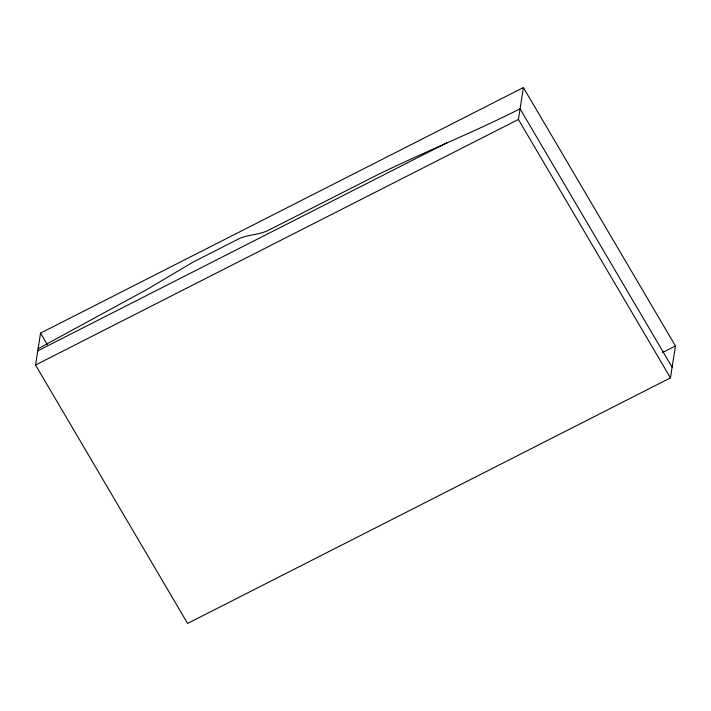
<?xml version="1.0" encoding="UTF-8"?>
<svg xmlns="http://www.w3.org/2000/svg" width="711" height="711" viewBox="0 0 711 711"><rect width="100%" height="100%" fill="white"/><g stroke="black" fill="none" stroke-linecap="round" stroke-linejoin="round"><path stroke-width="1.07" d="M35.55 365.027L40.545 333.121L523.403 87.551L675.45 345.973L670.455 377.879L187.597 623.449L35.55 365.027L518.408 119.457L523.403 87.551M38.101 348.728L147.079 289.386L192.841 262.235L237.998 239.225C247.49 234.39 258.902 235.101 268.465 230.257L376.777 175.173C424.049 152.003 473.108 132.61 520.07 108.819L672.117 367.24M37.772 350.852L447.352 142.538M662.59 352.514L675.45 345.973M518.408 119.457L670.455 377.879M40.545 333.121L47.299 344.613"/></g></svg>
